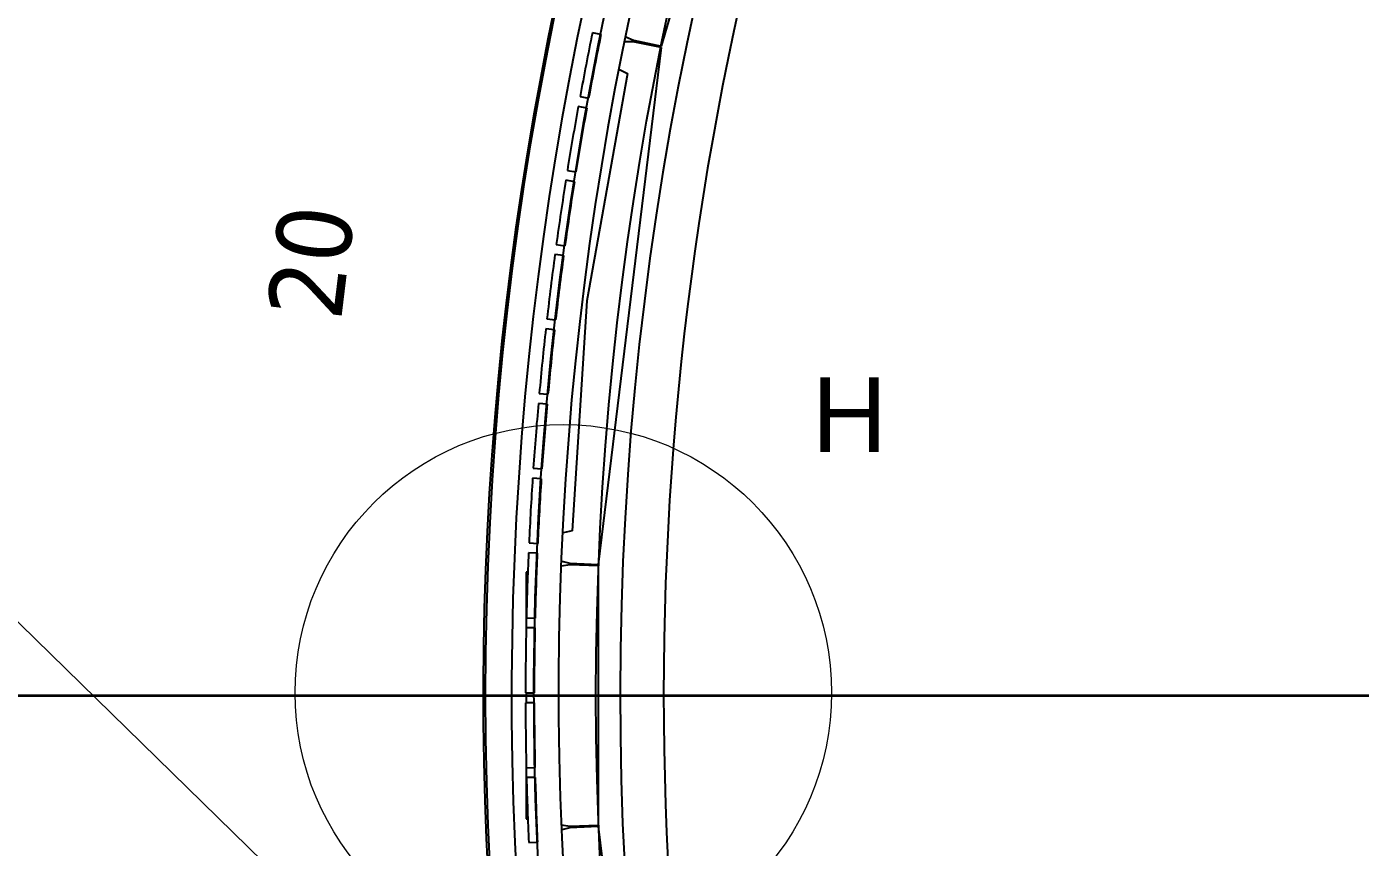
# Model space of a CAD drawing. Header units: millimetres. Extents: x -360063 to 84100, y -179792 to 59400.
# Drawn here: x 34090 to 39446, y 19653 to 22949 of the extents above; entities that cross this region are included whole.
import ezdxf

# ---------------------------------------------------------------- set-up
doc = ezdxf.new("R2010")
doc.units = ezdxf.units.MM
doc.header["$LTSCALE"] = 100
doc.layers.add('4003-AREA-05_F-Foundation', color=7, linetype='Continuous', lineweight=25, true_color=0xadadad)
for name, color, linetype, lineweight in [('4003-AREA-05_T-Tank', 7, 'Continuous', 25), ('Detail Boundary', 7, 'Continuous', 18), ('Sketch Geometry', 7, 'Continuous', 18), ('Symbol', 7, 'Continuous', 18), ('Visible', 7, 'Continuous', 25)]:
    doc.layers.add(name, color=color, linetype=linetype, lineweight=lineweight)
doc.styles.add('Text Style175', font='tahoma.ttf')
doc.styles.add('Title', font='arial.ttf')
doc.dimstyles.new('Default - Method 2a$7', dxfattribs={"dimscale": 100, "dimtxt": 3, "dimasz": 2.5, "dimexe": 3, "dimexo": 0.5, "dimgap": 0.7, "dimtad": 0, "dimtoh": 1, "dimdec": 1, "dimrnd": 1e-08, "dimtxsty": 'Title', "dimcen": 0.09, "dimdle": 10, "dimclrd": 256, "dimclre": 256, "dimclrt": 7, "dimazin": 2, "dimtfac": 0.833333, "dimtdec": 1, "dimtmove": 0, "dimatfit": 3, "dimfxl": 1, "dimtolj": 1, "dimlwd": -1, "dimlwe": -1, "dimarcsym": 0})

# ---------------------------------------------------------------- blocks, each defined once
blk = doc.blocks.new('2dDetail0')
at = {"layer": 'Detail Boundary'}
blk.add_circle((362.453, 202.732), 10.773, dxfattribs=at)
at = {"layer": 'Detail Boundary', "insert": (372.434, 212.4), "char_height": 3, "attachment_point": 7, "style": 'Title'}
blk.add_mtext('H', dxfattribs=at)

msp = doc.modelspace()

# ---------------------------------------------------------------- linework, layer by layer
at = {"layer": '4003-AREA-05_F-Foundation'}
msp.add_circle((49408.48, 20262.41), 13475, dxfattribs=at)
at = {"layer": '4003-AREA-05_T-Tank'}
msp.add_circle((49408.48, 20262.41), 13032, dxfattribs=at)
at = {"layer": 'Sketch Geometry', "color": 1, "lineweight": 35, "true_color": 0xff0000}
msp.add_line((17485.37, 20262.41), (49408.48, 20262.41), dxfattribs=at)
at = {"layer": 'Sketch Geometry'}
for radius in [13475, 13032]:
    msp.add_circle((49408.48, 20262.41), radius, dxfattribs=at)
at = {"layer": 'Visible'}
for p, q in [((36640.28, 22870.86), (37221.98, 24879.77)), ((36396.45, 22916.77), (36362.17, 22923.81)), ((36526.04, 22888.05), (36492.52, 22887.36)), ((36496.67, 22907.69), (36527.24, 22893.93)), ((36639.08, 22864.98), (36526.04, 22888.05)), ((36527.24, 22893.93), (36640.28, 22870.86)), ((36387.2, 20788.77), (36639.08, 22864.98)), ((36470.4, 22776.06), (36503.45, 22759.98)), ((36503.45, 22759.98), (36339.41, 21847.95)), ((36312.52, 22667.65), (36346.96, 22661.38)), ((36339.79, 22622.02), (36305.36, 22628.29)), ((36261.51, 22371.07), (36296.08, 22365.58)), ((36289.8, 22326.08), (36255.24, 22331.57)), ((36217.21, 22073.42), (36251.9, 22068.71)), ((36246.51, 22029.07), (36211.83, 22033.78)), ((36339.41, 21847.95), (36280.61, 20923.16)), ((36179.66, 21774.84), (36214.43, 21770.92)), ((36209.95, 21731.17), (36175.17, 21735.09)), ((36148.85, 21475.49), (36183.71, 21472.35)), ((36180.13, 21432.51), (36145.27, 21435.65)), ((36124.83, 21175.52), (36159.75, 21173.17)), ((36157.06, 21133.26), (36122.14, 21135.61)), ((36280.61, 20923.16), (36244.67, 20915.46)), ((36140.77, 20833.56), (36105.8, 20835.12)), ((36107.58, 20875.08), (36142.55, 20873.52)), ((36271.68, 20787.41), (36238.72, 20781.76)), ((36239.53, 20802.09), (36271.92, 20793.41)), ((36386.68, 20782.79), (36271.68, 20787.41)), ((36271.92, 20793.41), (36387.2, 20788.77)), ((36386.68, 19742.03), (36386.68, 20782.79)), ((36102.72, 20758.45), (36096.68, 20757.41)), ((36096.68, 20757.41), (36096.68, 20534.33)), ((36097.13, 20574.33), (36132.13, 20573.57)), ((36131.25, 20533.58), (36096.26, 20534.34)), ((36093.48, 20273.42), (36128.48, 20273.45)), ((36096.68, 20273.43), (36096.68, 20233.43)), ((36128.51, 20233.45), (36093.51, 20233.42)), ((36096.64, 19972.51), (36131.63, 19973.32)), ((36096.68, 19972.51), (36096.68, 19767.41)), ((36132.56, 19933.34), (36097.57, 19932.52)), ((36096.68, 19767.41), (36102.72, 19766.38)), ((36238.72, 19743.06), (36271.68, 19737.41)), ((36271.92, 19731.42), (36239.53, 19722.73)), ((36271.68, 19737.41), (36386.68, 19742.03)), ((36387.2, 19736.05), (36271.92, 19731.42)), ((36639.08, 17659.84), (36387.2, 19736.05)), ((36106.59, 19671.74), (36141.55, 19673.35))]:
    msp.add_line(p, q, dxfattribs=at)
for radius, start, end in [(13485, 5.18567, 142.383326), (13371, 4.920734, 142.675841), (13280, 199.616559, 192.471131), (13180, 199.64567, 192.458408), (12760, 92.147566, 221.208477), (13371, 144.200542, 188.850699), (13485, 145.197252, 187.057135), (12935, 144.160495, 194.04137), (13315, 168.470065, 169.592905), (13280, 168.470291, 169.592678), (13315, 169.765029, 170.887869), (13280, 169.765255, 170.887642), (13315, 171.059993, 172.182833), (13280, 171.060219, 172.182606), (13315, 172.354957, 173.477797), (13280, 172.355183, 173.47757), (13315, 173.649921, 174.772761), (13280, 173.650147, 174.772534), (13315, 174.944885, 176.067725), (13280, 174.945112, 176.067498), (13485, 198.682743, 4.028101), (13371, 197.858958, 4.19894), (13315, 176.239849, 177.362689), (13280, 176.240076, 177.362462), (13315, 177.534813, 178.657653), (13280, 177.53504, 178.657426), (13315, 178.829777, 179.952617), (13280, 178.830004, 179.95239), (13315, 180.124741, 181.247581), (13280, 180.124968, 181.247354), (13315, 181.419705, 182.542545), (13280, 181.419932, 182.542318)]:
    msp.add_arc((49408.48, 20262.41), radius, start, end, dxfattribs=at)

# ---------------------------------------------------------------- block references
at = {"layer": 'Detail Boundary', "xscale": 100, "yscale": 100, "zscale": 100}
msp.add_blockref('2dDetail0', (0, 0), dxfattribs=at)

# ---------------------------------------------------------------- texts
at = {"layer": 'Symbol', "color": 7, "insert": (35358.13, 21761.99), "char_height": 300, "attachment_point": 7, "rotation": 83.08267, "style": 'Text Style175'}
msp.add_mtext('20', dxfattribs=at)

# ---------------------------------------------------------------- leaders
at = {"layer": 'Symbol', "annotation_type": 0, "has_hookline": 1, "hookline_direction": 1, "text_width": 3521.21}
msp.add_leader([(35411.94, 19231.23), (34003.7, 20607.23), (33753.7, 20607.23)], dimstyle='Default - Method 2a$7', override={"dimgap": 0, "dimtad": 1}, dxfattribs=at)

doc.saveas('drawing.dxf')
